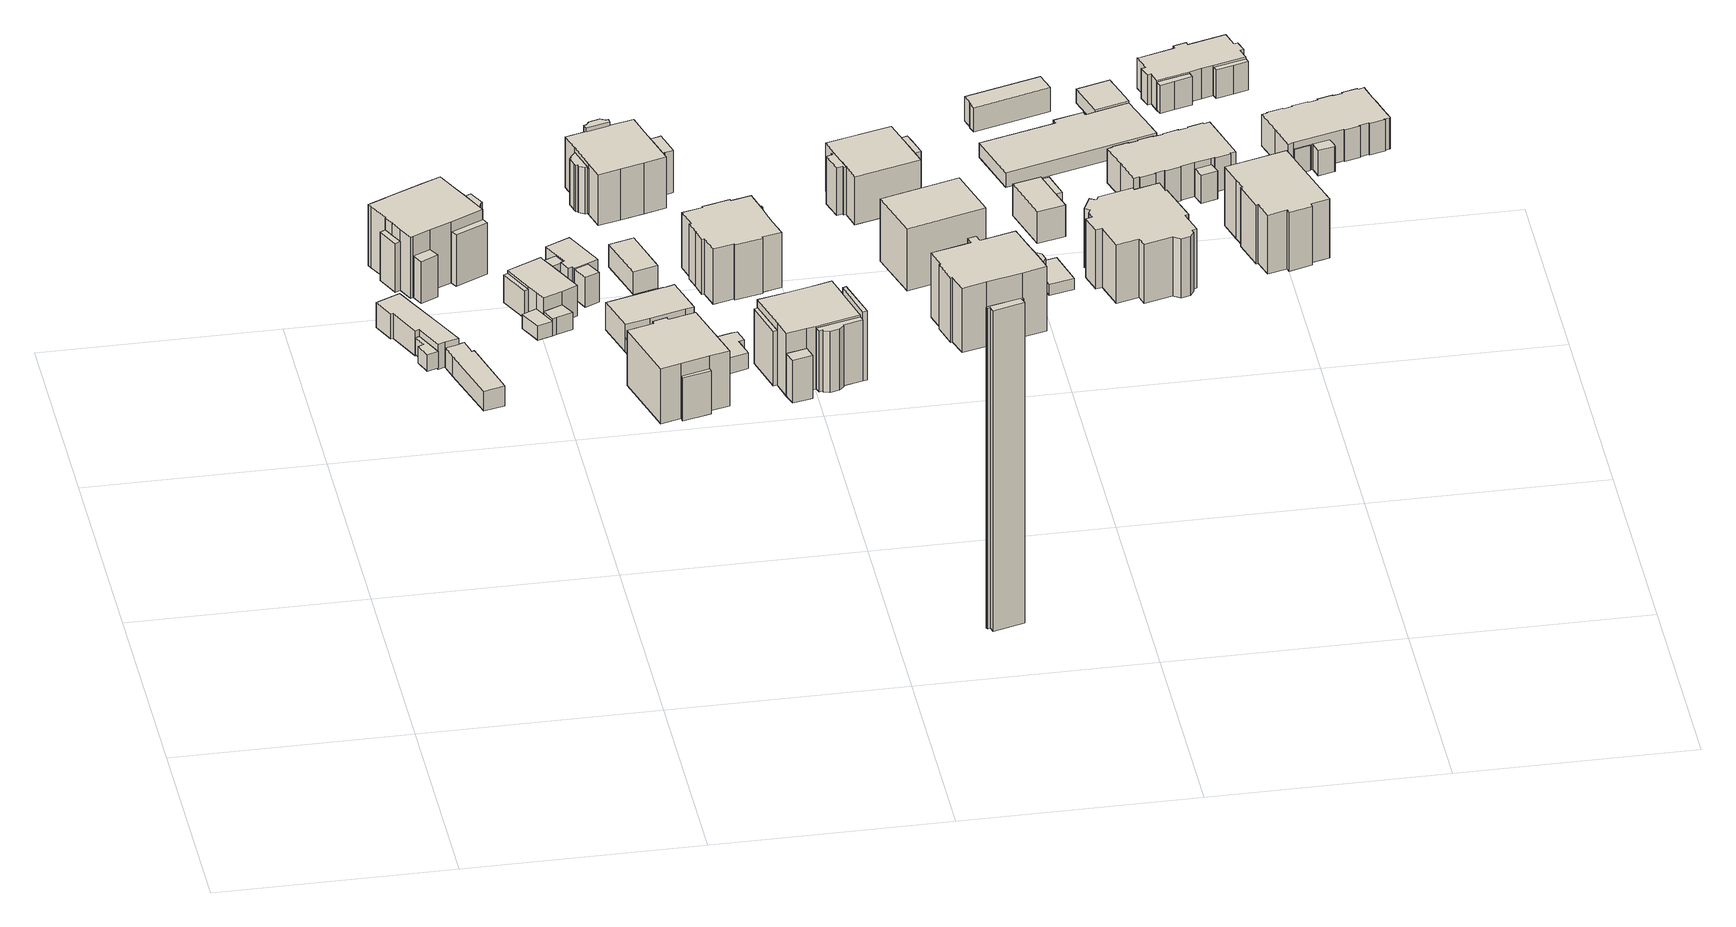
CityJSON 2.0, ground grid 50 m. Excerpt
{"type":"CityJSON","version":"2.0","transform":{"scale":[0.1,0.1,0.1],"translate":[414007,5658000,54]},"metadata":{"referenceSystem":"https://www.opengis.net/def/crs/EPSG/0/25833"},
"CityObjects":{
"building1":{"type":"Building","attributes":{"Dachtyp_tdc":"tdcPolyFlatRoof","Gemeindeschluessel":14612000,"Dachneigung":3.41,"QualitaetDacherkennung":66,"Geometrietyp2DReferenz":"3000","measuredHeight":3.95,"function":"31001_9998","roofType":"2100"},"geometry":[{"type":"Solid","lod":"1","boundaries":[[[[0,1,2,3,4,5]],[[6,7,8,9,10,11]],[[5,7,6,0]],[[4,8,7,5]],[[3,9,8,4]],[[2,10,9,3]],[[1,11,10,2]],[[0,6,11,1]]]]}]},
"building2":{"type":"Building","attributes":{"Dachtyp_tdc":"tdcFreeFormRoof","Gemeindeschluessel":14612000,"Dachneigung":51.54,"QualitaetDacherkennung":15,"Geometrietyp2DReferenz":"3000","measuredHeight":7.58,"function":"31001_9998","roofType":"5000"},"geometry":[{"type":"Solid","lod":"1","boundaries":[[[[12,13,14,15,16,17,18,19,20,21,22]],[[23,24,25,26,27,28,29,30,31,32,33]],[[22,24,23,12]],[[21,25,24,22]],[[20,26,25,21]],[[19,27,26,20]],[[18,28,27,19]],[[17,29,28,18]],[[16,30,29,17]],[[15,31,30,16]],[[14,32,31,15]],[[13,33,32,14]],[[12,23,33,13]]]]}]},
"building3":{"type":"Building","attributes":{"Dachtyp_tdc":"tdcFreeFormRoof","Gemeindeschluessel":14612000,"Dachneigung":57.74,"QualitaetDacherkennung":11,"Geometrietyp2DReferenz":"3000","measuredHeight":6.59,"function":"31001_9998","roofType":"5000"},"geometry":[{"type":"Solid","lod":"1","boundaries":[[[[34,35,36,37,38,39,40,41]],[[42,43,44,45,46,47,48,49]],[[41,43,42,34]],[[40,44,43,41]],[[39,45,44,40]],[[38,46,45,39]],[[37,47,46,38]],[[36,48,47,37]],[[35,49,48,36]],[[34,42,49,35]]]]}]},
"building4":{"type":"Building","attributes":{"Gemeindeschluessel":14612000,"Geometrietyp2DReferenz":"3000","function":"31001_9998","roofType":"9999"},"children":["building4-1","building4-2","building4-3","building4-4","building4-5","building4-6"]},
"building4-1":{"type":"BuildingPart","attributes":{"Dachtyp_tdc":"tdcGableRoof","Dachneigung":49.99,"QualitaetDacherkennung":36,"Geometrietyp2DReferenz":"3000","measuredHeight":15.69,"roofType":"3100"},"parents":["building4"],"geometry":[{"type":"Solid","lod":"1","boundaries":[[[[50,51,52,53,54]],[[55,56,57,58,59]],[[54,56,55,50]],[[53,57,56,54]],[[52,58,57,53]],[[51,59,58,52]],[[50,55,59,51]]]]}]},
"building4-2":{"type":"BuildingPart","attributes":{"Dachtyp_tdc":"tdcGableRoof","Dachneigung":50.73,"QualitaetDacherkennung":47,"Geometrietyp2DReferenz":"3000","measuredHeight":13.35,"roofType":"3100"},"parents":["building4"],"geometry":[{"type":"Solid","lod":"1","boundaries":[[[[60,61,62,63]],[[64,65,66,67]],[[63,64,67,60]],[[62,65,64,63]],[[61,66,65,62]],[[60,67,66,61]]]]}]},
"building4-3":{"type":"BuildingPart","attributes":{"Dachtyp_tdc":"tdcHipAndGableRoof","Dachneigung":31.22,"QualitaetDacherkennung":19,"Geometrietyp2DReferenz":"3000","measuredHeight":16.87,"roofType":"5000"},"parents":["building4"],"geometry":[{"type":"Solid","lod":"1","boundaries":[[[[68,69,70,71,72,73,74,75,76,77,78,79,80,81,82,83,84,85]],[[86,87,88,67,89,66,90,91,92,93,59,58,94,95,96,97,98,99]],[[85,87,86,68]],[[84,88,87,85]],[[83,67,88,84]],[[82,89,67,83]],[[81,66,89,82]],[[80,90,66,81]],[[79,91,90,80]],[[78,92,91,79]],[[77,93,92,78]],[[76,59,93,77]],[[75,58,59,76]],[[74,94,58,75]],[[73,95,94,74]],[[72,96,95,73]],[[71,97,96,72]],[[70,98,97,71]],[[69,99,98,70]],[[68,86,99,69]]]]}]},
"building4-4":{"type":"BuildingPart","attributes":{"Dachtyp_tdc":"tdcFreeFormRoof","Dachneigung":46.16,"QualitaetDacherkennung":12,"Geometrietyp2DReferenz":"3000","measuredHeight":10.59,"roofType":"5000"},"parents":["building4"],"geometry":[{"type":"Solid","lod":"1","boundaries":[[[[100,101,102,103]],[[104,105,87,86]],[[103,105,104,100]],[[102,87,105,103]],[[101,86,87,102]],[[100,104,86,101]]]]}]},
"building4-5":{"type":"BuildingPart","attributes":{"Dachtyp_tdc":"tdcFreeFormRoof","Dachneigung":67.32,"QualitaetDacherkennung":35,"Geometrietyp2DReferenz":"3000","measuredHeight":15.11,"roofType":"5000"},"parents":["building4"],"geometry":[{"type":"Solid","lod":"1","boundaries":[[[[106,107,108,109,110]],[[96,111,112,113,97]],[[110,111,96,106]],[[109,112,111,110]],[[108,113,112,109]],[[107,97,113,108]],[[106,96,97,107]]]]}]},
"building4-6":{"type":"BuildingPart","attributes":{"Dachtyp_tdc":"tdcFreeFormRoof","Dachneigung":76.24,"QualitaetDacherkennung":19,"Geometrietyp2DReferenz":"3000","measuredHeight":13.76,"roofType":"5000"},"parents":["building4"],"geometry":[{"type":"Solid","lod":"1","boundaries":[[[[114,115,116,117]],[[118,99,98,119]],[[117,99,118,114]],[[116,98,99,117]],[[115,119,98,116]],[[114,118,119,115]]]]}]},
"building5":{"type":"Building","attributes":{"Gemeindeschluessel":14612000,"Geometrietyp2DReferenz":"3000","function":"31001_9998","roofType":"9999"},"children":["building5-1","building5-2","building5-3","building5-4"]},
"building5-1":{"type":"BuildingPart","attributes":{"Dachtyp_tdc":"tdcPolyFlatRoof","Dachneigung":20.35,"QualitaetDacherkennung":62,"Geometrietyp2DReferenz":"3000","measuredHeight":6.68,"roofType":"2100"},"parents":["building5"],"geometry":[{"type":"Solid","lod":"1","boundaries":[[[[120,121,122,123]],[[124,125,126,127]],[[123,125,124,120]],[[122,126,125,123]],[[121,127,126,122]],[[120,124,127,121]]]]}]},
"building5-2":{"type":"BuildingPart","attributes":{"Dachtyp_tdc":"tdcGableRoof","Dachneigung":43.43,"QualitaetDacherkennung":13,"Geometrietyp2DReferenz":"3000","measuredHeight":5.74,"roofType":"3100"},"parents":["building5"],"geometry":[{"type":"Solid","lod":"1","boundaries":[[[[128,129,130,131,132]],[[133,134,135,136,137]],[[132,134,133,128]],[[131,135,134,132]],[[130,136,135,131]],[[129,137,136,130]],[[128,133,137,129]]]]}]},
"building5-3":{"type":"BuildingPart","attributes":{"Dachtyp_tdc":"tdcGableRoof","Dachneigung":21.64,"QualitaetDacherkennung":80,"Geometrietyp2DReferenz":"3000","measuredHeight":8.09,"roofType":"3100"},"parents":["building5"],"geometry":[{"type":"Solid","lod":"1","boundaries":[[[[138,139,140,141,142,143,144,145,146]],[[147,126,125,148,149,150,151,137,136]],[[146,126,147,138]],[[145,125,126,146]],[[144,148,125,145]],[[143,149,148,144]],[[142,150,149,143]],[[141,151,150,142]],[[140,137,151,141]],[[139,136,137,140]],[[138,147,136,139]]]]}]},
"building5-4":{"type":"BuildingPart","attributes":{"Dachtyp_tdc":"tdcPolyFlatRoof","Dachneigung":0,"QualitaetDacherkennung":44,"Geometrietyp2DReferenz":"3000","measuredHeight":3.45,"roofType":"1000"},"parents":["building5"],"geometry":[{"type":"Solid","lod":"1","boundaries":[[[[152,153,154,155]],[[135,156,157,147]],[[155,156,135,152]],[[154,157,156,155]],[[153,147,157,154]],[[152,135,147,153]]]]}]},
"building6":{"type":"Building","attributes":{"Gemeindeschluessel":14612000,"Geometrietyp2DReferenz":"3000","function":"31001_9998","roofType":"9999"},"children":["building6-1","building6-2","building6-3"]},
"building6-1":{"type":"BuildingPart","attributes":{"Dachtyp_tdc":"tdcPolyFlatRoof","Dachneigung":0,"QualitaetDacherkennung":66,"Geometrietyp2DReferenz":"3000","measuredHeight":7.06,"roofType":"1000"},"parents":["building6"],"geometry":[{"type":"Solid","lod":"1","boundaries":[[[[158,159,160,161,162,163,164,165,166,167]],[[168,169,170,171,172,173,174,175,176,177]],[[167,169,168,158]],[[166,170,169,167]],[[165,171,170,166]],[[164,172,171,165]],[[163,173,172,164]],[[162,174,173,163]],[[161,175,174,162]],[[160,176,175,161]],[[159,177,176,160]],[[158,168,177,159]]]]}]},
"building6-2":{"type":"BuildingPart","attributes":{"Dachtyp_tdc":"tdcGableRoof","Dachneigung":17.68,"QualitaetDacherkennung":56,"Geometrietyp2DReferenz":"3000","measuredHeight":7.12,"roofType":"3100"},"parents":["building6"],"geometry":[{"type":"Solid","lod":"1","boundaries":[[[[178,179,180,181]],[[182,174,173,183]],[[181,174,182,178]],[[180,173,174,181]],[[179,183,173,180]],[[178,182,183,179]]]]}]},
"building6-3":{"type":"BuildingPart","attributes":{"Dachtyp_tdc":"tdcGableRoof","Dachneigung":10.45,"QualitaetDacherkennung":58,"Geometrietyp2DReferenz":"3000","measuredHeight":7.15,"roofType":"3100"},"parents":["building6"],"geometry":[{"type":"Solid","lod":"1","boundaries":[[[[184,185,186,187]],[[188,189,169,168]],[[187,189,188,184]],[[186,169,189,187]],[[185,168,169,186]],[[184,188,168,185]]]]}]},
"building7":{"type":"Building","attributes":{"Gemeindeschluessel":14612000,"Geometrietyp2DReferenz":"3000","function":"31001_9998","roofType":"9999"},"children":["building7-1","building7-2"]},
"building7-1":{"type":"BuildingPart","attributes":{"Dachtyp_tdc":"tdcTentRoof","Dachneigung":10.03,"QualitaetDacherkennung":72,"Geometrietyp2DReferenz":"3000","measuredHeight":13.79,"roofType":"3500"},"parents":["building7"],"geometry":[{"type":"Solid","lod":"1","boundaries":[[[[190,191,192,193,194,195,196,197,198,199]],[[200,201,202,203,204,205,206,207,208,209]],[[199,201,200,190]],[[198,202,201,199]],[[197,203,202,198]],[[196,204,203,197]],[[195,205,204,196]],[[194,206,205,195]],[[193,207,206,194]],[[192,208,207,193]],[[191,209,208,192]],[[190,200,209,191]]]]}]},
"building7-2":{"type":"BuildingPart","attributes":{"Dachtyp_tdc":"tdcFreeFormRoof","Dachneigung":67.64,"QualitaetDacherkennung":14,"Geometrietyp2DReferenz":"3000","measuredHeight":10.71,"roofType":"5000"},"parents":["building7"],"geometry":[{"type":"Solid","lod":"1","boundaries":[[[[210,211,212,213]],[[214,215,201,200]],[[213,215,214,210]],[[212,201,215,213]],[[211,200,201,212]],[[210,214,200,211]]]]}]},
"building8":{"type":"Building","attributes":{"Gemeindeschluessel":14612000,"Geometrietyp2DReferenz":"3000","function":"31001_9998","roofType":"9999"},"children":["building8-1","building8-2"]},
"building8-1":{"type":"BuildingPart","attributes":{"Dachtyp_tdc":"tdcPolyFlatRoof","Dachneigung":0,"QualitaetDacherkennung":55,"Geometrietyp2DReferenz":"3000","measuredHeight":3.26,"roofType":"1000"},"parents":["building8"],"geometry":[{"type":"Solid","lod":"1","boundaries":[[[[216,217,218,219]],[[220,221,222,223]],[[218,221,220,219]],[[217,222,221,218]],[[216,223,222,217]],[[219,220,223,216]]]]}]},
"building8-2":{"type":"BuildingPart","attributes":{"Dachtyp_tdc":"tdcHipRoof","Dachneigung":10.35,"QualitaetDacherkennung":66,"Geometrietyp2DReferenz":"3000","measuredHeight":6.79,"roofType":"3200"},"parents":["building8"],"geometry":[{"type":"Solid","lod":"1","boundaries":[[[[224,225,226,227,228,229,230,231]],[[223,232,233,234,235,236,237,220]],[[231,223,220,224]],[[230,232,223,231]],[[229,233,232,230]],[[228,234,233,229]],[[227,235,234,228]],[[226,236,235,227]],[[225,237,236,226]],[[224,220,237,225]]]]}]},
"building9":{"type":"Building","attributes":{"Dachtyp_tdc":"tdcPolyFlatRoof","Gemeindeschluessel":14612000,"Dachneigung":5.68,"QualitaetDacherkennung":53,"Geometrietyp2DReferenz":"3000","measuredHeight":5.51,"function":"31001_9998","roofType":"2100"},"geometry":[{"type":"Solid","lod":"1","boundaries":[[[[238,239,240,241]],[[242,243,244,245]],[[241,243,242,238]],[[240,244,243,241]],[[239,245,244,240]],[[238,242,245,239]]]]}]},
"building10":{"type":"Building","attributes":{"Dachtyp_tdc":"tdcPolyFlatRoof","Gemeindeschluessel":14612000,"Dachneigung":4.54,"QualitaetDacherkennung":59,"Geometrietyp2DReferenz":"3000","measuredHeight":2.2,"function":"31001_9998","roofType":"2100"},"geometry":[{"type":"Solid","lod":"1","boundaries":[[[[246,247,248,249,250]],[[233,251,252,235,234]],[[250,251,233,246]],[[249,252,251,250]],[[248,235,252,249]],[[247,234,235,248]],[[246,233,234,247]]]]}]},
"building11":{"type":"Building","attributes":{"Dachtyp_tdc":"tdcFreeFormRoof","Gemeindeschluessel":14612000,"Dachneigung":38.97,"QualitaetDacherkennung":11,"Geometrietyp2DReferenz":"3000","measuredHeight":4.63,"function":"31001_9998","roofType":"5000"},"geometry":[{"type":"Solid","lod":"1","boundaries":[[[[253,254,255,256,257,258,259]],[[260,261,262,263,264,265,266]],[[259,261,260,253]],[[258,262,261,259]],[[257,263,262,258]],[[256,264,263,257]],[[255,265,264,256]],[[254,266,265,255]],[[253,260,266,254]]]]}]},
"building12":{"type":"Building","attributes":{"Gemeindeschluessel":14612000,"Geometrietyp2DReferenz":"3000","function":"31001_9998","roofType":"9999"},"children":["building12-1","building12-2","building12-3","building12-4"]},
"building12-1":{"type":"BuildingPart","attributes":{"Dachtyp_tdc":"tdcPolyFlatRoof","Dachneigung":23.99,"QualitaetDacherkennung":46,"Geometrietyp2DReferenz":"3000","measuredHeight":11.34,"roofType":"2100"},"parents":["building12"],"geometry":[{"type":"Solid","lod":"1","boundaries":[[[[267,268,269,270,271,272,273,274,275,276,277,278,279,280]],[[281,282,283,284,285,286,287,288,289,290,291,292,293,294]],[[280,282,281,267]],[[279,283,282,280]],[[278,284,283,279]],[[277,285,284,278]],[[276,286,285,277]],[[275,287,286,276]],[[274,288,287,275]],[[273,289,288,274]],[[272,290,289,273]],[[271,291,290,272]],[[270,292,291,271]],[[269,293,292,270]],[[268,294,293,269]],[[267,281,294,268]]]]}]},
"building12-2":{"type":"BuildingPart","attributes":{"Dachtyp_tdc":"tdcFreeFormRoof","Dachneigung":25.04,"QualitaetDacherkennung":19,"Geometrietyp2DReferenz":"3000","measuredHeight":13.08,"roofType":"5000"},"parents":["building12"],"geometry":[{"type":"Solid","lod":"1","boundaries":[[[[295,296,297,298,299,300,301,302]],[[303,304,305,306,307,308,309,310]],[[302,304,303,295]],[[301,305,304,302]],[[300,306,305,301]],[[299,307,306,300]],[[298,308,307,299]],[[297,309,308,298]],[[296,310,309,297]],[[295,303,310,296]]]]}]},
"building12-3":{"type":"BuildingPart","attributes":{"Dachtyp_tdc":"tdcGableRoof","Dachneigung":39.76,"QualitaetDacherkennung":40,"Geometrietyp2DReferenz":"3000","measuredHeight":10.78,"roofType":"3100"},"parents":["building12"],"geometry":[{"type":"Solid","lod":"1","boundaries":[[[[311,312,313,314,315,316,317,318,319]],[[320,321,322,323,324,325,326,327,328]],[[319,321,320,311]],[[318,322,321,319]],[[317,323,322,318]],[[316,324,323,317]],[[315,325,324,316]],[[314,326,325,315]],[[313,327,326,314]],[[312,328,327,313]],[[311,320,328,312]]]]}]},
"building12-4":{"type":"BuildingPart","attributes":{"Dachtyp_tdc":"tdcCutGableRoof","Dachneigung":27.39,"QualitaetDacherkennung":51,"Geometrietyp2DReferenz":"3000","measuredHeight":13.22,"roofType":"9999"},"parents":["building12"],"geometry":[{"type":"Solid","lod":"1","boundaries":[[[[329,330,331,332,333,334,335,336,337,338,339,340,341,342]],[[343,344,328,327,345,346,347,348,284,283,349,309,350,308]],[[342,344,343,329]],[[341,328,344,342]],[[340,327,328,341]],[[339,345,327,340]],[[338,346,345,339]],[[337,347,346,338]],[[336,348,347,337]],[[335,284,348,336]],[[334,283,284,335]],[[333,349,283,334]],[[332,309,349,333]],[[331,350,309,332]],[[330,308,350,331]],[[329,343,308,330]]]]}]},
"building13":{"type":"Building","attributes":{"Gemeindeschluessel":14612000,"Geometrietyp2DReferenz":"3000","function":"31001_9998","roofType":"9999"},"children":["building13-1","building13-2","building13-3","building13-4","building13-5","building13-6"]},
"building13-1":{"type":"BuildingPart","attributes":{"Dachtyp_tdc":"tdcFreeFormRoof","Dachneigung":67.53,"QualitaetDacherkennung":16,"Geometrietyp2DReferenz":"3000","measuredHeight":16.47,"roofType":"5000"},"parents":["building13"],"geometry":[{"type":"Solid","lod":"1","boundaries":[[[[351,352,353,354,355,356,357,358,359,360,361]],[[362,363,364,365,366,367,368,369,370,371,372]],[[361,363,362,351]],[[360,364,363,361]],[[359,365,364,360]],[[358,366,365,359]],[[357,367,366,358]],[[356,368,367,357]],[[355,369,368,356]],[[354,370,369,355]],[[353,371,370,354]],[[352,372,371,353]],[[351,362,372,352]]]]}]},
"building13-2":{"type":"BuildingPart","attributes":{"Dachtyp_tdc":"tdcPolyFlatRoof","Dachneigung":2.79,"QualitaetDacherkennung":31,"Geometrietyp2DReferenz":"3000","measuredHeight":16.49,"roofType":"2100"},"parents":["building13"],"geometry":[{"type":"Solid","lod":"1","boundaries":[[[[373,374,375,376]],[[362,377,378,379]],[[376,377,362,373]],[[375,378,377,376]],[[374,379,378,375]],[[373,362,379,374]]]]}]},
"building13-3":{"type":"BuildingPart","attributes":{"Dachtyp_tdc":"tdcGableRoof","Dachneigung":49.04,"QualitaetDacherkennung":7,"Geometrietyp2DReferenz":"3000","measuredHeight":12.8,"roofType":"3100"},"parents":["building13"],"geometry":[{"type":"Solid","lod":"1","boundaries":[[[[380,381,382,383]],[[384,385,386,387]],[[383,385,384,380]],[[382,386,385,383]],[[381,387,386,382]],[[380,384,387,381]]]]}]},
"building13-4":{"type":"BuildingPart","attributes":{"Dachtyp_tdc":"tdcPolyFlatRoof","Dachneigung":0,"QualitaetDacherkennung":47,"Geometrietyp2DReferenz":"3000","measuredHeight":10.1,"roofType":"1000"},"parents":["building13"],"geometry":[{"type":"Solid","lod":"1","boundaries":[[[[388,389,390,391]],[[392,393,394,395]],[[391,393,392,388]],[[390,394,393,391]],[[389,395,394,390]],[[388,392,395,389]]]]}]},
"building13-5":{"type":"BuildingPart","attributes":{"Dachtyp_tdc":"tdcPolyFlatRoof","Dachneigung":0,"QualitaetDacherkennung":63,"Geometrietyp2DReferenz":"3000","measuredHeight":12.89,"roofType":"1000"},"parents":["building13"],"geometry":[{"type":"Solid","lod":"1","boundaries":[[[[396,397,398,399,400]],[[401,385,402,403,404]],[[400,385,401,396]],[[399,402,385,400]],[[398,403,402,399]],[[397,404,403,398]],[[396,401,404,397]]]]}]},
"building13-6":{"type":"BuildingPart","attributes":{"Dachtyp_tdc":"tdcHipAndGableRoof","Dachneigung":21.22,"QualitaetDacherkennung":30,"Geometrietyp2DReferenz":"3000","measuredHeight":16.75,"roofType":"5000"},"parents":["building13"],"geometry":[{"type":"Solid","lod":"1","boundaries":[[[[405,406,407,408,409,410,411,412,413,414]],[[403,402,384,415,416,377,371,370,392,395]],[[414,402,403,405]],[[413,384,402,414]],[[412,415,384,413]],[[411,416,415,412]],[[410,377,416,411]],[[409,371,377,410]],[[408,370,371,409]],[[407,392,370,408]],[[406,395,392,407]],[[405,403,395,406]]]]}]},
"building14":{"type":"Building","attributes":{"Gemeindeschluessel":14612000,"Geometrietyp2DReferenz":"3000","function":"31001_9998","roofType":"9999"},"children":["building14-1","building14-2"]},
"building14-1":{"type":"BuildingPart","attributes":{"Dachtyp_tdc":"tdcGableRoof","Dachneigung":16.87,"QualitaetDacherkennung":40,"Geometrietyp2DReferenz":"3000","measuredHeight":14.56,"roofType":"3100"},"parents":["building14"],"geometry":[{"type":"Solid","lod":"1","boundaries":[[[[417,418,419,420,421,422,423,424,425,426,427,428,429,430,431,432,433,434,435,436,437,438,439,440,441]],[[442,443,444,445,446,447,448,449,450,451,452,453,454,455,456,457,458,459,460,461,462,463,464,465,466]],[[441,443,442,417]],[[440,444,443,441]],[[439,445,444,440]],[[438,446,445,439]],[[437,447,446,438]],[[436,448,447,437]],[[435,449,448,436]],[[434,450,449,435]],[[433,451,450,434]],[[432,452,451,433]],[[431,453,452,432]],[[430,454,453,431]],[[429,455,454,430]],[[428,456,455,429]],[[427,457,456,428]],[[426,458,457,427]],[[425,459,458,426]],[[424,460,459,425]],[[423,461,460,424]],[[422,462,461,423]],[[421,463,462,422]],[[420,464,463,421]],[[419,465,464,420]],[[418,466,465,419]],[[417,442,466,418]]]]}]},
"building14-2":{"type":"BuildingPart","attributes":{"Dachtyp_tdc":"tdcFreeFormRoof","Dachneigung":46.93,"QualitaetDacherkennung":26,"Geometrietyp2DReferenz":"3000","measuredHeight":6.87,"roofType":"5000"},"parents":["building14"],"geometry":[{"type":"Solid","lod":"1","boundaries":[[[[467,468,469,470,471,472,473,474,475]],[[476,477,478,479,480,466,481,464,463]],[[475,477,476,467]],[[474,478,477,475]],[[473,479,478,474]],[[472,480,479,473]],[[471,466,480,472]],[[470,481,466,471]],[[469,464,481,470]],[[468,463,464,469]],[[467,476,463,468]]]]}]},
"building15":{"type":"Building","attributes":{"Gemeindeschluessel":14612000,"Geometrietyp2DReferenz":"3000","function":"31001_9998","roofType":"9999"},"children":["building15-1","building15-2","building15-3"]},
"building15-1":{"type":"BuildingPart","attributes":{"Dachtyp_tdc":"tdcPolyFlatRoof","Dachneigung":22.63,"QualitaetDacherkennung":57,"Geometrietyp2DReferenz":"3000","measuredHeight":11.02,"roofType":"2100"},"parents":["building15"],"geometry":[{"type":"Solid","lod":"1","boundaries":[[[[482,483,484,485,486,487]],[[488,489,490,491,492,493]],[[486,489,488,487]],[[485,490,489,486]],[[484,491,490,485]],[[483,492,491,484]],[[482,493,492,483]],[[487,488,493,482]]]]}]},
"building15-2":{"type":"BuildingPart","attributes":{"Dachtyp_tdc":"tdcPolyFlatRoof","Dachneigung":24.79,"QualitaetDacherkennung":31,"Geometrietyp2DReferenz":"3000","measuredHeight":11.65,"roofType":"2100"},"parents":["building15"],"geometry":[{"type":"Solid","lod":"1","boundaries":[[[[494,495,496,497,498,499,500,501]],[[502,503,504,505,506,507,508,509]],[[501,503,502,494]],[[500,504,503,501]],[[499,505,504,500]],[[498,506,505,499]],[[497,507,506,498]],[[496,508,507,497]],[[495,509,508,496]],[[494,502,509,495]]]]}]},
"building15-3":{"type":"BuildingPart","attributes":{"Dachtyp_tdc":"tdcFreeFormRoof","Dachneigung":25.55,"QualitaetDacherkennung":51,"Geometrietyp2DReferenz":"3000","measuredHeight":12.98,"roofType":"5000"},"parents":["building15"],"geometry":[{"type":"Solid","lod":"1","boundaries":[[[[510,511,512,513,514,515,516,517,518]],[[519,489,488,520,521,502,522,509,523]],[[518,489,519,510]],[[517,488,489,518]],[[516,520,488,517]],[[515,521,520,516]],[[514,502,521,515]],[[513,522,502,514]],[[512,509,522,513]],[[511,523,509,512]],[[510,519,523,511]]]]}]},
"building16":{"type":"Building","attributes":{"Gemeindeschluessel":14612000,"Geometrietyp2DReferenz":"3000","function":"31001_9998","roofType":"9999"},"children":["building16-1","building16-2","building16-3"]},
"building16-1":{"type":"BuildingPart","attributes":{"Dachtyp_tdc":"tdcFreeFormRoof","Dachneigung":58.57,"QualitaetDacherkennung":6,"Geometrietyp2DReferenz":"3000","measuredHeight":10.3,"roofType":"5000"},"parents":["building16"],"geometry":[{"type":"Solid","lod":"1","boundaries":[[[[524,525,526,527,528,529,530,531]],[[532,533,534,535,536,537,538,539]],[[531,533,532,524]],[[530,534,533,531]],[[529,535,534,530]],[[528,536,535,529]],[[527,537,536,528]],[[526,538,537,527]],[[525,539,538,526]],[[524,532,539,525]]]]}]},
"building16-2":{"type":"BuildingPart","attributes":{"Dachtyp_tdc":"tdcHipRoof","Dachneigung":17.94,"QualitaetDacherkennung":67,"Geometrietyp2DReferenz":"3000","measuredHeight":16.56,"roofType":"3200"},"parents":["building16"],"geometry":[{"type":"Solid","lod":"1","boundaries":[[[[540,541,542,543,544,545,546,547,548,549,550,551,552,553,554,555,556,557]],[[558,559,560,561,562,563,564,565,566,567,568,569,570,571,572,573,574,575]],[[557,558,575,540]],[[556,559,558,557]],[[555,560,559,556]],[[554,561,560,555]],[[553,562,561,554]],[[552,563,562,553]],[[551,564,563,552]],[[550,565,564,551]],[[549,566,565,550]],[[548,567,566,549]],[[547,568,567,548]],[[546,569,568,547]],[[545,570,569,546]],[[544,571,570,545]],[[543,572,571,544]],[[542,573,572,543]],[[541,574,573,542]],[[540,575,574,541]]]]}]},
"building16-3":{"type":"BuildingPart","attributes":{"Dachtyp_tdc":"tdcPolyFlatRoof","Dachneigung":11.52,"QualitaetDacherkennung":37,"Geometrietyp2DReferenz":"3000","measuredHeight":13.19,"roofType":"2100"},"parents":["building16"],"geometry":[{"type":"Solid","lod":"1","boundaries":[[[[576,577,578,579,580,581]],[[572,571,582,583,584,585]],[[581,571,572,576]],[[580,582,571,581]],[[579,583,582,580]],[[578,584,583,579]],[[577,585,584,578]],[[576,572,585,577]]]]}]},
"building17":{"type":"Building","attributes":{"Dachtyp_tdc":"tdcGableRoof","Gemeindeschluessel":14612000,"Dachneigung":14.86,"QualitaetDacherkennung":53,"Geometrietyp2DReferenz":"3000","measuredHeight":15.55,"function":"31001_9998","roofType":"3100"},"geometry":[{"type":"Solid","lod":"1","boundaries":[[[[586,587,588,589]],[[590,591,592,593]],[[589,591,590,586]],[[588,592,591,589]],[[587,593,592,588]],[[586,590,593,587]]]]}]},
"building18":{"type":"Building","attributes":{"Dachtyp_tdc":"tdcPolyFlatRoof","Gemeindeschluessel":14612000,"Dachneigung":0,"QualitaetDacherkennung":76,"Geometrietyp2DReferenz":"3000","measuredHeight":2.63,"function":"31001_9998","roofType":"1000"},"geometry":[{"type":"Solid","lod":"1","boundaries":[[[[594,595,596,597]],[[598,599,600,601]],[[597,599,598,594]],[[596,600,599,597]],[[595,601,600,596]],[[594,598,601,595]]]]}]},
"building19":{"type":"Building","attributes":{"Gemeindeschluessel":14612000,"Geometrietyp2DReferenz":"3000","function":"31001_9998","roofType":"9999"},"children":["building19-1","building19-2"]},
"building19-1":{"type":"BuildingPart","attributes":{"Dachtyp_tdc":"tdcGableRoof","Dachneigung":19.15,"QualitaetDacherkennung":68,"Geometrietyp2DReferenz":"3000","measuredHeight":7.59,"roofType":"3100"},"parents":["building19"],"geometry":[{"type":"Solid","lod":"1","boundaries":[[[[602,603,604,605]],[[606,607,608,609]],[[605,607,606,602]],[[604,608,607,605]],[[603,609,608,604]],[[602,606,609,603]]]]}]},
"building19-2":{"type":"BuildingPart","attributes":{"Dachtyp_tdc":"tdcHipAndGableRoof","Dachneigung":22.52,"QualitaetDacherkennung":44,"Geometrietyp2DReferenz":"3000","measuredHeight":8.31,"roofType":"5000"},"parents":["building19"],"geometry":[{"type":"Solid","lod":"1","boundaries":[[[[610,611,612,613,614]],[[615,606,609,616,617]],[[614,606,615,610]],[[613,609,606,614]],[[612,616,609,613]],[[611,617,616,612]],[[610,615,617,611]]]]}]},
"building20":{"type":"Building","attributes":{"Dachtyp_tdc":"tdcFreeFormRoof","Gemeindeschluessel":14612000,"Dachneigung":20.05,"QualitaetDacherkennung":16,"Geometrietyp2DReferenz":"3000","measuredHeight":16.09,"function":"31001_9998","roofType":"5000"},"geometry":[{"type":"Solid","lod":"1","boundaries":[[[[618,619,620,621,622,623,624,625,626,627,628,629,630,631,632,633,634,635,636,637,638,639,640,641,642,643,644,645,646]],[[647,648,649,650,651,652,653,654,655,656,657,658,659,660,661,662,663,664,665,666,667,668,669,670,671,672,673,674,675]],[[646,648,647,618]],[[645,649,648,646]],[[644,650,649,645]],[[643,651,650,644]],[[642,652,651,643]],[[641,653,652,642]],[[640,654,653,641]],[[639,655,654,640]],[[638,656,655,639]],[[637,657,656,638]],[[636,658,657,637]],[[635,659,658,636]],[[634,660,659,635]],[[633,661,660,634]],[[632,662,661,633]],[[631,663,662,632]],[[630,664,663,631]],[[629,665,664,630]],[[628,666,665,629]],[[627,667,666,628]],[[626,668,667,627]],[[625,669,668,626]],[[624,670,669,625]],[[623,671,670,624]],[[622,672,671,623]],[[621,673,672,622]],[[620,674,673,621]],[[619,675,674,620]],[[618,647,675,619]]]]}]},
"building21":{"type":"Building","attributes":{"Dachtyp_tdc":"tdcFreeFormRoof","Gemeindeschluessel":14612000,"Dachneigung":17.85,"QualitaetDacherkennung":14,"Geometrietyp2DReferenz":"3000","measuredHeight":7.21,"function":"31001_9998","roofType":"5000"},"geometry":[{"type":"Solid","lod":"1","boundaries":[[[[676,677,678,679,680,681]],[[682,683,684,685,686,687]],[[681,683,682,676]],[[680,684,683,681]],[[679,685,684,680]],[[678,686,685,679]],[[677,687,686,678]],[[676,682,687,677]]]]}]},
"building22":{"type":"Building","attributes":{"Dachtyp_tdc":"tdcPolyFlatRoof","Gemeindeschluessel":14612000,"Dachneigung":0,"QualitaetDacherkennung":46,"Geometrietyp2DReferenz":"3000","measuredHeight":3.45,"function":"31001_9998","roofType":"1000"},"geometry":[{"type":"Solid","lod":"1","boundaries":[[[[688,689,690,691,692,693,694,695,696,697]],[[698,699,700,701,702,703,704,705,706,707]],[[697,699,698,688]],[[696,700,699,697]],[[695,701,700,696]],[[694,702,701,695]],[[693,703,702,694]],[[692,704,703,693]],[[691,705,704,692]],[[690,706,705,691]],[[689,707,706,690]],[[688,698,707,689]]]]}]},
"building23":{"type":"Building","attributes":{"Dachtyp_tdc":"tdcPolyFlatRoof","Gemeindeschluessel":14612000,"Dachneigung":4.26,"QualitaetDacherkennung":69,"Geometrietyp2DReferenz":"3000","measuredHeight":3.64,"function":"31001_9998","roofType":"2100"},"geometry":[{"type":"Solid","lod":"1","boundaries":[[[[708,709,710,711]],[[712,713,714,715]],[[711,713,712,708]],[[710,714,713,711]],[[709,715,714,710]],[[708,712,715,709]]]]}]},
"building24":{"type":"Building","attributes":{"Gemeindeschluessel":14612000,"Geometrietyp2DReferenz":"3000","function":"31001_9998","roofType":"9999"},"children":["building24-1","building24-2"]},
"building24-1":{"type":"BuildingPart","attributes":{"Dachtyp_tdc":"tdcGableRoof","Dachneigung":17.31,"QualitaetDacherkennung":80,"Geometrietyp2DReferenz":"3000","measuredHeight":8.95,"roofType":"3100"},"parents":["building24"],"geometry":[{"type":"Solid","lod":"1","boundaries":[[[[716,717,718,719,720,721,722,723,724,725,726,727,728,729,730,731,732,733,734,735,736,737,738,739,740,741,742,743,744,745,746,747,748,749,750,751]],[[752,753,754,755,756,757,758,759,760,761,762,763,764,765,766,767,768,769,770,771,772,773,774,775,776,777,778,779,780,781,782,783,784,785,786,787]],[[751,753,752,716]],[[750,754,753,751]],[[749,755,754,750]],[[748,756,755,749]],[[747,757,756,748]],[[746,758,757,747]],[[745,759,758,746]],[[744,760,759,745]],[[743,761,760,744]],[[742,762,761,743]],[[741,763,762,742]],[[740,764,763,741]],[[739,765,764,740]],[[738,766,765,739]],[[737,767,766,738]],[[736,768,767,737]],[[735,769,768,736]],[[734,770,769,735]],[[733,771,770,734]],[[732,772,771,733]],[[731,773,772,732]],[[730,774,773,731]],[[729,775,774,730]],[[728,776,775,729]],[[727,777,776,728]],[[726,778,777,727]],[[725,779,778,726]],[[724,780,779,725]],[[723,781,780,724]],[[722,782,781,723]],[[721,783,782,722]],[[720,784,783,721]],[[719,785,784,720]],[[718,786,785,719]],[[717,787,786,718]],[[716,752,787,717]]]]}]},
"building24-2":{"type":"BuildingPart","attributes":{"Dachtyp_tdc":"tdcPolyFlatRoof","Dachneigung":17.38,"QualitaetDacherkennung":65,"Geometrietyp2DReferenz":"3000","measuredHeight":7.01,"roofType":"2100"},"parents":["building24"],"geometry":[{"type":"Solid","lod":"1","boundaries":[[[[788,789,790,791]],[[774,792,793,775]],[[790,792,774,791]],[[789,793,792,790]],[[788,775,793,789]],[[791,774,775,788]]]]}]},
"building25":{"type":"Building","attributes":{"Gemeindeschluessel":14612000,"Geometrietyp2DReferenz":"3000","function":"31001_9998","roofType":"9999"},"children":["building25-1","building25-2"]},
"building25-1":{"type":"BuildingPart","attributes":{"Dachtyp_tdc":"tdcPolyFlatRoof","Dachneigung":0,"QualitaetDacherkennung":0,"Geometrietyp2DReferenz":"3000","measuredHeight":3,"roofType":"9999"},"parents":["building25"],"geometry":[{"type":"Solid","lod":"1","boundaries":[[[[794,795,796,797]],[[798,799,800,801]],[[797,799,798,794]],[[796,800,799,797]],[[795,801,800,796]],[[794,798,801,795]]]]}]},
"building25-2":{"type":"BuildingPart","attributes":{"Dachtyp_tdc":"tdcPolyFlatRoof","Dachneigung":0,"QualitaetDacherkennung":47,"Geometrietyp2DReferenz":"3000","measuredHeight":13.87,"roofType":"1000"},"parents":["building25"],"geometry":[{"type":"Solid","lod":"1","boundaries":[[[[802,803,804,805,806,807,808,809,810,811,812,813,814,815,816]],[[817,798,801,818,819,820,821,822,823,824,825,826,827,828,829]],[[816,798,817,802]],[[815,801,798,816]],[[814,818,801,815]],[[813,819,818,814]],[[812,820,819,813]],[[811,821,820,812]],[[810,822,821,811]],[[809,823,822,810]],[[808,824,823,809]],[[807,825,824,808]],[[806,826,825,807]],[[805,827,826,806]],[[804,828,827,805]],[[803,829,828,804]],[[802,817,829,803]]]]}]},
"building26":{"type":"Building","attributes":{"Gemeindeschluessel":14612000,"Geometrietyp2DReferenz":"3000","function":"31001_9998","roofType":"9999"},"children":["building26-1","building26-2","building26-3"]},
"building26-1":{"type":"BuildingPart","attributes":{"Dachtyp_tdc":"tdcPolyFlatRoof","Dachneigung":17.07,"QualitaetDacherkennung":42,"Geometrietyp2DReferenz":"3000","measuredHeight":6.86,"roofType":"2100"},"parents":["building26"],"geometry":[{"type":"Solid","lod":"1","boundaries":[[[[830,831,832,833,834]],[[835,836,837,838,839]],[[834,836,835,830]],[[833,837,836,834]],[[832,838,837,833]],[[831,839,838,832]],[[830,835,839,831]]]]}]},
"building26-2":{"type":"BuildingPart","attributes":{"Dachtyp_tdc":"tdcHipRoof","Dachneigung":17.32,"QualitaetDacherkennung":77,"Geometrietyp2DReferenz":"3000","measuredHeight":7.98,"roofType":"3200"},"parents":["building26"],"geometry":[{"type":"Solid","lod":"1","boundaries":[[[[840,841,842,843,844,845,846,847,848,849,850,851,852,853,854,855,856,857,858,859]],[[860,835,839,861,862,863,864,865,866,867,868,869,870,871,872,873,874,875,876,877]],[[859,835,860,840]],[[858,839,835,859]],[[857,861,839,858]],[[856,862,861,857]],[[855,863,862,856]],[[854,864,863,855]],[[853,865,864,854]],[[852,866,865,853]],[[851,867,866,852]],[[850,868,867,851]],[[849,869,868,850]],[[848,870,869,849]],[[847,871,870,848]],[[846,872,871,847]],[[845,873,872,846]],[[844,874,873,845]],[[843,875,874,844]],[[842,876,875,843]],[[841,877,876,842]],[[840,860,877,841]]]]}]},
"building26-3":{"type":"BuildingPart","attributes":{"Dachtyp_tdc":"tdcPolyFlatRoof","Dachneigung":16.63,"QualitaetDacherkennung":43,"Geometrietyp2DReferenz":"3000","measuredHeight":6.85,"roofType":"2100"},"parents":["building26"],"geometry":[{"type":"Solid","lod":"1","boundaries":[[[[878,879,880,881,882]],[[877,876,883,884,885]],[[882,876,877,878]],[[881,883,876,882]],[[880,884,883,881]],[[879,885,884,880]],[[878,877,885,879]]]]}]},
"building27":{"type":"Building","attributes":{"Gemeindeschluessel":14612000,"Geometrietyp2DReferenz":"3000","function":"31001_9998","roofType":"9999"},"children":["building27-1","building27-2"]},
"building27-1":{"type":"BuildingPart","attributes":{"Dachtyp_tdc":"tdcGableRoof","Dachneigung":17.3,"QualitaetDacherkennung":78,"Geometrietyp2DReferenz":"3000","measuredHeight":8.36,"roofType":"3100"},"parents":["building27"],"geometry":[{"type":"Solid","lod":"1","boundaries":[[[[886,887,888,889,890,891,892,893,894,895,896,897,898,899,900,901,902,903,904,905,906,907,908,909,910,911,912,913,914,915,916,917,918,919,920]],[[921,922,923,924,925,926,927,928,929,930,931,932,933,934,935,936,937,938,939,940,941,942,943,944,945,946,947,948,949,950,951,952,953,954,955]],[[920,922,921,886]],[[919,923,922,920]],[[918,924,923,919]],[[917,925,924,918]],[[916,926,925,917]],[[915,927,926,916]],[[914,928,927,915]],[[913,929,928,914]],[[912,930,929,913]],[[911,931,930,912]],[[910,932,931,911]],[[909,933,932,910]],[[908,934,933,909]],[[907,935,934,908]],[[906,936,935,907]],[[905,937,936,906]],[[904,938,937,905]],[[903,939,938,904]],[[902,940,939,903]],[[901,941,940,902]],[[900,942,941,901]],[[899,943,942,900]],[[898,944,943,899]],[[897,945,944,898]],[[896,946,945,897]],[[895,947,946,896]],[[894,948,947,895]],[[893,949,948,894]],[[892,950,949,893]],[[891,951,950,892]],[[890,952,951,891]],[[889,953,952,890]],[[888,954,953,889]],[[887,955,954,888]],[[886,921,955,887]]]]}]},
"building27-2":{"type":"BuildingPart","attributes":{"Dachtyp_tdc":"tdcPolyFlatRoof","Dachneigung":17.25,"QualitaetDacherkennung":64,"Geometrietyp2DReferenz":"3000","measuredHeight":6.46,"roofType":"2100"},"parents":["building27"],"geometry":[{"type":"MultiSurface","lod":"1","boundaries":[[[956,957,958,959,960,961,962,963,964,965,966,967,957]],[[949,950,968,969,970,971,972,973,974,975,976,951,950]],[[957,950,949,956]],[[967,968,950,957]],[[966,969,968,967]],[[965,970,969,966]],[[964,971,970,965]],[[963,972,971,964]],[[962,973,972,963]],[[961,974,973,962]],[[960,975,974,961]],[[959,976,975,960]],[[958,951,976,959]],[[957,950,951,958]]]}]}
},
"vertices":[
[59,331,721],[71,305,721],[59,299,721],[72,266,721],[95,274,721],[68,335,721],[59,331,682],[68,335,682],[95,274,682],[72,266,682],[59,299,682],[71,305,682],
[59,331,738],[68,335,738],[95,274,738],[110,280,738],[139,288,738],[108,354,738],[74,424,738],[52,470,738],[1,446,738],[22,400,738],[27,401,738],[59,331,679],[27,401,679],[22,400,679],[1,446,679],[52,470,679],[74,424,679],[108,354,679],[139,288,679],[110,280,679],[95,274,679],[68,335,679],
[110,280,725],[119,246,725],[158,110,725],[202,122,725],[165,259,725],[160,257,725],[151,292,725],[139,288,725],[110,280,678],[139,288,678],[151,292,678],[160,257,678],[165,259,678],[202,122,678],[158,110,678],[119,246,678],
[58,700,804],[64,688,804],[143,725,804],[138,737,804],[96,718,804],[58,700,681],[96,718,681],[138,737,681],[143,725,681],[64,688,681],
[71,568,796],[49,615,796],[38,610,796],[60,562,796],[60,562,681],[38,610,681],[49,615,681],[71,568,681],
[128,555,825],[175,577,825],[244,611,825],[239,622,825],[217,669,825],[204,696,825],[182,743,825],[143,725,825],[64,688,825],[64,687,825],[24,668,825],[28,659,825],[50,615,825],[49,615,825],[59,593,825],[71,568,825],[86,535,825],[92,538,825],[128,555,681],[92,538,681],[86,535,681],[59,593,681],[50,615,681],[28,659,681],[24,668,681],[64,687,681],[182,743,681],[204,696,681],[217,669,681],[239,622,681],[244,611,681],[175,577,681],
[140,531,780],[128,555,780],[92,538,780],[103,513,780],[140,531,681],[103,513,681],
[217,669,822],[239,622,822],[246,640,822],[249,641,822],[232,676,822],[232,676,681],[249,641,681],[246,640,681],
[182,563,802],[251,596,802],[244,611,802],[175,577,802],[182,563,681],[251,596,681],
[266,497,741],[297,432,741],[305,436,741],[275,501,741],[266,497,676],[275,501,676],[305,436,676],[297,432,676],
[384,375,716],[368,407,716],[328,389,716],[341,360,716],[349,363,716],[384,375,676],[349,363,676],[341,360,676],[328,389,676],[368,407,676],
[317,411,748],[328,389,748],[368,407,748],[401,423,748],[362,505,748],[350,530,748],[348,536,748],[275,501,748],[305,436,748],[317,411,676],[348,536,676],[350,530,676],[362,505,676],[401,423,676],
[341,360,710],[317,411,710],[286,396,710],[309,349,710],[309,349,676],[286,396,676],
[437,503,745],[459,514,745],[417,602,745],[365,577,745],[380,544,745],[392,519,745],[384,515,745],[395,491,745],[404,495,745],[407,489,745],[437,503,674],[407,489,674],[404,495,674],[395,491,674],[384,515,674],[392,519,674],[380,544,674],[365,577,674],[417,602,674],[459,514,674],
[350,530,743],[362,505,743],[392,519,743],[380,544,743],[350,530,674],[362,505,674],
[453,468,744],[437,503,744],[407,489,744],[423,454,744],[453,468,674],[423,454,674],
[598,32,808],[641,43,808],[599,194,808],[541,178,808],[539,185,808],[509,176,808],[511,169,808],[454,153,808],[495,3,808],[538,15,808],[598,32,678],[538,15,678],[495,3,678],[454,153,678],[511,169,678],[509,176,678],[539,185,678],[541,178,678],[599,194,678],[641,43,678],
[600,22,779],[598,32,779],[538,15,779],[540,6,779],[600,22,678],[540,6,678],
[473,285,704],[480,259,704],[532,274,704],[525,299,704],[525,299,671],[532,274,671],[480,259,671],[473,285,671],
[525,299,735],[601,320,735],[619,325,735],[595,412,735],[577,406,735],[570,405,735],[449,371,735],[473,285,735],[449,371,671],[570,405,671],[577,406,671],[595,412,671],[619,325,671],[601,320,671],
[577,501,725],[548,609,725],[495,594,725],[525,487,725],[577,501,672],[525,487,672],[495,594,672],[548,609,672],
[570,405,692],[577,406,692],[595,412,692],[585,448,692],[561,439,692],[561,439,671],[585,448,671],
[662,170,708],[703,182,708],[691,226,708],[703,230,708],[695,262,708],[682,259,708],[641,248,708],[662,170,671],[641,248,671],[682,259,671],[695,262,671],[703,230,671],[691,226,671],[703,182,671],
[468,837,788],[459,825,788],[460,822,788],[456,820,788],[457,819,788],[462,799,788],[464,793,788],[468,794,788],[469,789,788],[481,782,788],[486,783,788],[487,778,788],[470,841,788],[470,838,788],[468,837,679],[470,838,679],[470,841,679],[487,778,679],[486,783,679],[481,782,679],[469,789,679],[468,794,679],[464,793,679],[462,799,679],[457,819,679],[456,820,679],[460,822,679],[459,825,679],
[506,907,807],[500,905,807],[503,895,807],[553,909,807],[551,918,807],[546,917,807],[535,923,807],[512,916,807],[506,907,679],[512,916,679],[535,923,679],[546,917,679],[551,918,679],[553,909,679],[503,895,679],[500,905,679],
[633,878,779],[616,873,779],[631,818,779],[648,823,779],[649,823,779],[666,828,779],[659,855,779],[651,883,779],[634,878,779],[633,878,679],[634,878,679],[651,883,679],[659,855,679],[666,828,679],[649,823,679],[648,823,679],[631,818,679],[616,873,679],
[556,910,799],[553,909,799],[506,896,799],[503,895,799],[459,883,799],[470,841,799],[487,778,799],[499,735,799],[546,748,799],[596,762,799],[643,775,799],[631,818,799],[616,873,799],[603,922,799],[556,910,679],[603,922,679],[643,775,679],[596,762,679],[546,748,679],[499,735,679],[459,883,679],[506,896,679],
[919,100,814],[918,106,814],[916,112,814],[823,87,814],[827,75,814],[834,77,814],[835,74,814],[848,70,814],[868,75,814],[878,85,814],[877,89,814],[919,100,670],[877,89,670],[878,85,670],[868,75,670],[848,70,670],[835,74,670],[834,77,670],[827,75,670],[823,87,670],[916,112,670],[918,106,670],
[919,100,833],[928,102,833],[902,196,833],[895,194,833],[895,194,670],[902,196,670],[928,102,670],
[793,220,777],[788,240,777],[738,227,777],[743,207,777],[793,220,670],[743,207,670],[738,227,670],[788,240,670],
[803,82,771],[760,71,771],[768,44,771],[810,55,771],[803,82,670],[810,55,670],[768,44,670],[760,71,670],
[718,200,799],[741,112,799],[749,114,799],[725,203,799],[743,207,799],[718,200,670],[725,203,670],[749,114,670],[741,112,670],
[749,114,818],[760,71,818],[803,82,818],[823,87,818],[916,112,818],[895,194,818],[882,244,818],[835,231,818],[793,220,818],[725,203,818],[835,231,670],[882,244,670],
[820,466,798],[809,508,798],[802,536,798],[796,563,798],[799,563,798],[797,568,798],[795,567,798],[784,609,798],[741,598,798],[740,602,798],[720,597,798],[703,592,798],[682,587,798],[683,584,798],[638,572,798],[649,529,798],[645,529,798],[653,499,798],[660,469,798],[665,470,798],[676,430,798],[720,441,798],[721,437,798],[780,452,798],[779,456,798],[820,466,668],[779,456,668],[780,452,668],[721,437,668],[720,441,668],[676,430,668],[665,470,668],[660,469,668],[653,499,668],[645,529,668],[649,529,668],[638,572,668],[683,584,668],[682,587,668],[703,592,668],[720,597,668],[740,602,668],[741,598,668],[784,609,668],[795,567,668],[797,568,668],[799,563,668],[796,563,668],[802,536,668],[809,508,668],
[808,566,728],[799,563,728],[796,563,728],[809,510,728],[809,508,728],[813,508,728],[811,514,728],[830,519,728],[817,568,728],[808,566,668],[817,568,668],[830,519,668],[811,514,668],[813,508,668],[809,510,668],
[1149,738,779],[1144,757,779],[1138,778,779],[1132,798,779],[1115,793,779],[1131,733,779],[1131,733,673],[1115,793,673],[1132,798,673],[1138,778,673],[1144,757,673],[1149,738,673],
[991,699,785],[976,754,785],[971,753,785],[973,748,785],[959,744,785],[972,698,785],[985,702,785],[986,698,785],[991,699,673],[986,698,673],[985,702,673],[972,698,673],[959,744,673],[973,748,673],[971,753,673],[976,754,673],
[1105,828,786],[966,791,786],[976,754,786],[984,725,786],[991,699,786],[1001,659,786],[1141,697,786],[1131,733,786],[1115,793,786],[1105,828,673],[1141,697,673],[1001,659,673],[984,725,673],[966,791,673],
[1190,181,761],[1193,168,761],[1260,187,761],[1256,199,761],[1260,200,761],[1259,205,761],[1182,184,761],[1184,179,761],[1190,181,4],[1184,179,4],[1182,184,4],[1259,205,4],[1260,200,4],[1256,199,4],[1260,187,4],[1193,168,4],
[1182,184,820],[1259,205,820],[1310,219,820],[1299,261,820],[1285,310,820],[1272,357,820],[1196,336,820],[1192,352,820],[1190,352,820],[1174,347,820],[1178,331,820],[1157,325,820],[1093,308,820],[1105,264,820],[1101,263,820],[1115,210,820],[1119,212,820],[1131,170,820],[1131,170,668],[1119,212,668],[1115,210,668],[1101,263,668],[1105,264,668],[1093,308,668],[1157,325,668],[1178,331,668],[1174,347,668],[1190,352,668],[1192,352,668],[1196,336,668],[1272,357,668],[1285,310,668],[1299,261,668],[1310,219,668],[1259,205,668],[1182,184,668],
[1299,261,798],[1310,264,798],[1319,282,798],[1314,300,798],[1294,312,798],[1285,310,798],[1294,312,668],[1314,300,668],[1319,282,668],[1310,264,668],
[1032,544,804],[1066,427,804],[1233,475,804],[1200,592,804],[1032,544,657],[1200,592,657],[1233,475,657],[1066,427,657],
[1390,360,693],[1369,441,693],[1317,428,693],[1338,346,693],[1390,360,667],[1338,346,667],[1317,428,667],[1369,441,667],
[1377,663,736],[1393,603,736],[1410,607,736],[1394,667,736],[1377,663,667],[1394,667,667],[1410,607,667],[1393,603,667],
[1317,647,741],[1347,538,741],[1407,553,741],[1393,603,741],[1377,663,741],[1317,647,667],[1407,553,667],[1347,538,667],
[1618,311,812],[1629,314,812],[1614,367,812],[1622,369,812],[1595,464,812],[1592,463,812],[1585,492,812],[1569,488,812],[1535,478,812],[1532,477,812],[1530,484,812],[1457,464,812],[1452,453,812],[1438,460,812],[1422,426,812],[1433,420,812],[1428,409,812],[1432,393,812],[1419,389,812],[1431,345,812],[1445,348,812],[1462,285,812],[1510,299,812],[1516,276,812],[1577,293,812],[1592,283,812],[1612,289,812],[1621,302,812],[1620,305,812],[1618,311,673],[1620,305,673],[1621,302,673],[1612,289,673],[1592,283,673],[1577,293,673],[1516,276,673],[1510,299,673],[1462,285,673],[1445,348,673],[1431,345,673],[1419,389,673],[1432,393,673],[1428,409,673],[1433,420,673],[1422,426,673],[1438,460,673],[1452,453,673],[1457,464,673],[1530,484,673],[1532,477,673],[1535,478,673],[1569,488,673],[1585,492,673],[1592,463,673],[1595,464,673],[1622,369,673],[1614,367,673],[1629,314,673],
[1452,983,740],[1440,1025,740],[1279,979,740],[1287,952,740],[1285,952,740],[1290,936,740],[1452,983,683],[1290,936,683],[1285,952,683],[1287,952,683],[1279,979,683],[1440,1025,683],
[1318,732,713],[1638,823,713],[1622,879,713],[1603,941,713],[1532,920,713],[1510,913,713],[1508,923,713],[1445,905,713],[1448,894,713],[1286,849,713],[1318,732,679],[1286,849,679],[1448,894,679],[1445,905,679],[1508,923,679],[1510,913,679],[1532,920,679],[1603,941,679],[1622,879,679],[1638,823,679],
[1603,941,718],[1579,1022,718],[1508,1001,718],[1532,920,718],[1603,941,685],[1532,920,685],[1508,1001,685],[1579,1022,685],
[1532,724,756],[1532,722,756],[1520,718,756],[1537,660,756],[1553,602,756],[1565,606,756],[1566,603,756],[1599,612,756],[1598,615,756],[1618,620,756],[1619,618,756],[1652,627,756],[1651,630,756],[1682,638,756],[1717,648,756],[1724,650,756],[1725,648,756],[1758,657,756],[1757,660,756],[1769,663,756],[1753,721,756],[1737,779,756],[1724,775,756],[1723,778,756],[1691,768,756],[1691,766,756],[1671,761,756],[1671,763,756],[1638,753,756],[1638,751,756],[1618,746,756],[1618,748,756],[1585,739,756],[1585,736,756],[1565,731,756],[1565,733,756],[1532,724,676],[1565,733,676],[1565,731,676],[1585,736,676],[1585,739,676],[1618,748,676],[1618,746,676],[1638,751,676],[1638,753,676],[1671,763,676],[1671,761,676],[1691,766,676],[1691,768,676],[1723,778,676],[1724,775,676],[1737,779,676],[1753,721,676],[1769,663,676],[1757,660,676],[1758,657,676],[1725,648,676],[1724,650,676],[1717,648,676],[1682,638,676],[1651,630,676],[1652,627,676],[1619,618,676],[1618,620,676],[1598,615,676],[1599,612,676],[1566,603,676],[1565,606,676],[1553,602,676],[1537,660,676],[1520,718,676],[1532,722,676],
[1682,638,742],[1690,611,742],[1725,622,742],[1717,648,742],[1725,622,676],[1690,611,676],
[1867,529,699],[1897,423,699],[1902,425,699],[1872,531,699],[1867,529,669],[1872,531,669],[1902,425,669],[1897,423,669],
[1855,571,808],[1724,534,808],[1738,483,808],[1746,455,808],[1742,454,808],[1761,385,808],[1765,387,808],[1777,345,808],[1818,357,808],[1821,348,808],[1870,362,808],[1868,371,808],[1908,382,808],[1897,423,808],[1867,529,808],[1855,571,669],[1908,382,669],[1868,371,669],[1870,362,669],[1821,348,669],[1818,357,669],[1777,345,669],[1765,387,669],[1761,385,669],[1742,454,669],[1746,455,669],[1738,483,669],[1724,534,669],
[1726,945,766],[1657,926,766],[1661,913,766],[1692,922,766],[1729,933,766],[1726,945,699],[1729,933,699],[1692,922,699],[1661,913,699],[1657,926,699],
[1751,952,770],[1776,960,770],[1845,979,770],[1838,1005,770],[1846,1007,770],[1838,1032,770],[1830,1030,770],[1820,1066,770],[1740,1043,770],[1738,1051,770],[1710,1043,770],[1712,1035,770],[1636,1013,770],[1632,1012,770],[1643,976,770],[1634,973,770],[1642,948,770],[1650,950,770],[1657,926,770],[1726,945,770],[1751,952,699],[1650,950,699],[1642,948,699],[1634,973,699],[1643,976,699],[1632,1012,699],[1636,1013,699],[1712,1035,699],[1710,1043,699],[1738,1051,699],[1740,1043,699],[1820,1066,699],[1830,1030,699],[1838,1032,699],[1846,1007,699],[1838,1005,699],[1845,979,699],[1776,960,699],
[1776,960,766],[1780,948,766],[1817,958,766],[1848,968,766],[1845,979,766],[1848,968,699],[1817,958,699],[1780,948,699],
[1855,794,756],[1856,792,756],[1843,788,756],[1860,730,756],[1876,672,756],[1888,676,756],[1994,705,756],[1995,703,756],[2028,712,756],[2027,714,756],[2047,720,756],[2048,718,756],[2081,727,756],[2080,729,756],[2091,732,756],[2092,733,756],[2082,768,756],[2076,791,756],[2070,811,756],[2060,849,756],[2058,849,756],[2047,845,756],[2046,848,756],[2013,839,756],[2014,836,756],[1994,831,756],[1994,833,756],[1961,824,756],[1962,821,756],[1942,816,756],[1941,818,756],[1908,809,756],[1909,807,756],[1889,801,756],[1888,803,756],[1855,794,682],[1888,803,682],[1889,801,682],[1909,807,682],[1908,809,682],[1941,818,682],[1942,816,682],[1962,821,682],[1961,824,682],[1994,833,682],[1994,831,682],[2014,836,682],[2013,839,682],[2046,848,682],[2047,845,682],[2058,849,682],[2060,849,682],[2070,811,682],[2076,791,682],[2082,768,682],[2092,733,682],[2091,732,682],[2080,729,682],[2081,727,682],[2048,718,682],[2047,720,682],[2027,714,682],[2028,712,682],[1995,703,682],[1994,705,682],[1888,676,682],[1876,672,682],[1860,730,682],[1843,788,682],[1856,792,682],
[1995,703,742],[1994,705,742],[1888,676,742],[1889,673,742],[1922,682,742],[1921,685,742],[1928,686,742],[1935,661,742],[1969,670,742],[1970,670,742],[1969,678,742],[1963,696,742],[1963,696,682],[1969,678,682],[1970,670,682],[1969,670,682],[1935,661,682],[1928,686,682],[1921,685,682],[1922,682,682],[1889,673,682]
]}
